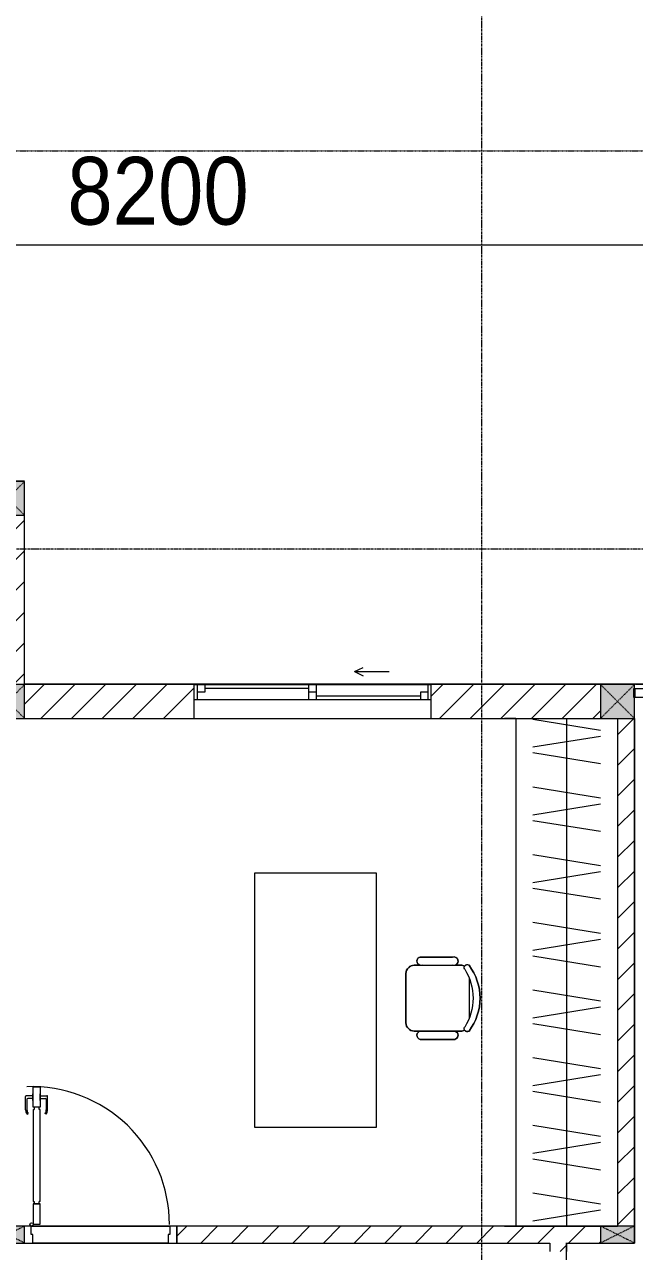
# Model space of a CAD drawing. Header units: millimetres. Extents: x 1591 to 239055, y -15958 to 83255.
# Drawn here: x 199132 to 202732, y 41187 to 48437 of the extents above; entities that cross this region are included whole.
import ezdxf

# ---------------------------------------------------------------- set-up
doc = ezdxf.new("R2010")
doc.units = ezdxf.units.MM
for name, pattern in [('Dash', [6, 3, -3]), ('Dash Dot 3_16_', [7.9375, 4.7625, -1.5875, 0, -1.5875]), ('Grid Line', [22.225, 12.7, -3.175, 3.175, -3.175])]:
    doc.linetypes.add(name, pattern=pattern)
for name, color, linetype, lineweight in [('0-1', 250, 'Continuous', 5), ('A-ANNO-DIMS', 211, 'Continuous', 9), ('A-ANNO-DIMS-160', 211, 'Continuous', 9), ('A-DETL-GENF-1', 9, 'Continuous', 9), ('A-DOOR-1', 254, 'Continuous', 9), ('A-DOOR-2', 9, 'Continuous', 9), ('A-FLOR-1', 7, 'Continuous', 9), ('A-FLOR-2', 9, 'Continuous', 9), ('A-FLOR-HRAL-1', 254, 'Continuous', 9), ('A-FLOR-HRAL-2', 9, 'Continuous', 9), ('A-GLAZ', 151, 'Continuous', 9), ('A-WALL-1', 253, 'Continuous', 18), ('A-WALL-2', 9, 'Continuous', 9), ('A-WALL-3', 113, 'Continuous', 18), ('A-WALL-PATT-1', 10, 'Continuous', 9), ('A-WALL-PATT-2', 111, 'Continuous', 9), ('G-ANNO-SYMB-1', 111, 'Dash Dot 3_16_', 18), ('I-FURN', 30, 'Continuous', 9), ('I-FURN-1', 254, 'Continuous', 9), ('M-EQPM', 50, 'Continuous', 9), ('S-COLS', 52, 'Continuous', 9), ('S-COLS-3', 254, 'Continuous', 9), ('S-COLS-4', 253, 'Continuous', 18), ('S-COLS-5', 52, 'Continuous', 18), ('S-COLS-HDLN', 52, 'Dash', 9), ('S-COLS-HDLN-1', 9, 'Dash', 9), ('S-GRID-1', 1, 'Grid Line', 9)]:
    doc.layers.add(name, color=color, linetype=linetype, lineweight=lineweight)
doc.styles.add('UTM Avo', font='UTM Avo.ttf', dxfattribs={"width": 0.9, "height": 400})
doc.dimstyles.new('1_Dim_chi_tiet_2_5', dxfattribs={"dimscale": 304.8, "dimtxt": 399.720379, "dimasz": 0.629921, "dimexe": 0.524934, "dimexo": 0.0625, "dimgap": 0.052493, "dimtad": 1, "dimdec": 0, "dimrnd": 5, "dimzin": 0, "dimdsep": 46, "dimtxsty": 'UTM Avo', "dimblk1": 'OBLIQUE', "dimblk2": 'OBLIQUE', "dimsah": 1, "dimcen": 0.09, "dimdle": 0.524934, "dimazin": 0, "dimtfac": 1, "dimtdec": 4, "dimtix": 1, "dimtmove": 0, "dimatfit": 3, "dimfxl": 1.049869, "dimfxlon": 1, "dimtvp": 1, "dimtolj": 1, "dimtzin": 0, "dimarcsym": 2})
pattern_1 = [(45, (0, 0), (-90.50967, 90.50967), [])]
pattern_2 = [(45, (95879.7, 0), (-90.50967, 90.50967), [])]

# ---------------------------------------------------------------- blocks, each defined once
blk = doc.blocks.new('NCV_TKTC_KET CAU_rvt-1-TKCS_MB TẦNG 6-8')
at = {"layer": 'A-FLOR-1'}
for p, q in [((106852.6, 41238.1), (106852.6, 44336.9)), ((106452.5, 41186.9), (106452.5, 41237))]:
    blk.add_line(p, q, dxfattribs=at)
blk = doc.blocks.new('DOOR_CW_01 CANH MO-PANEL KINH - DIW_01-900x2200-CỬA GỖ VÂN LAMINATE-V23-TKCS_MB TẦNG 6-8')
at = {"layer": 'A-DETL-GENF-1'}
for p, q in [((-397, 872), (-357, 872)), ((-397, 752), (-397, 872)), ((-357, 872), (-357, 752)), ((-442, 737), (-442, 816.5)), ((-399, 820.5), (-438, 820.5)), ((-434, 799.5), (-434, 737)), ((-399, 803.5), (-430, 803.5)), ((-399, 831.8), (-397, 831.8)), ((-399, 792.2), (-399, 831.8)), ((-397, 792.2), (-397, 831.8)), ((-357, 792.2), (-357, 831.8)), ((-355, 831.8), (-357, 831.8)), ((-355, 792.2), (-355, 831.8)), ((-355, 820.5), (-316, 820.5)), ((-355, 803.5), (-324, 803.5)), ((-320, 799.5), (-320, 737)), ((-312, 737), (-312, 816.5)), ((-397, 792.2), (-399, 792.2)), ((-357, 752), (-397, 752)), ((-397, 738), (-391, 738)), ((-397, 738), (-397, 196)), ((-363, 752), (-391, 752)), ((-391, 752), (-391, 738)), ((-363, 738), (-363, 752)), ((-357, 738), (-363, 738)), ((-357, 792.2), (-355, 792.2)), ((-357, 196), (-357, 738)), ((-433.9, 711.2), (-427.3, 715.8)), ((-320.1, 711.2), (-326.7, 715.8)), ((-397, 196), (-391, 196)), ((-357, 182), (-397, 182)), ((-397, 182), (-397, 62)), ((-391, 196), (-391, 182)), ((-391, 182), (-363, 182)), ((-357, 196), (-363, 196)), ((-363, 182), (-363, 196)), ((-357, 62), (-357, 182)), ((-397, 62), (-357, 62))]:
    blk.add_line(p, q, dxfattribs=at)
blk.add_circle((-407, 60), 10, dxfattribs=at)
for centre, radius, start, end in [((-407, 60), 814, 360, 92), ((-438, 816.5), 4, 90, 180), ((-430, 799.5), 4, 90, 180), ((-324, 799.5), 4, 360, 90), ((-316, 816.5), 4, 0, 90), ((-397, 737), 45, 180, 215), ((-397, 737), 37, 180, 215), ((-357, 737), 37, 325, 0), ((-357, 737), 45, 325, 0)]:
    blk.add_arc(centre, radius, start, end, dxfattribs=at)
at = {"layer": 'A-DOOR-2'}
for p, q in [((-410, 50), (-448.4, 50)), ((-410, 0), (-410, 50)), ((-400, 0), (-410, 0)), ((-407, 50), (-382, 50)), ((-400, -50), (-400, 0)), ((410, 0), (400, 0)), ((400, 0), (400, -50)), ((450, 50), (410, 50)), ((410, 50), (410, 0)), ((450, -50), (450, 50)), ((-448.4, -50), (-400, -50)), ((400, -50), (450, -50))]:
    blk.add_line(p, q, dxfattribs=at)
blk = doc.blocks.new('TU DO LV A - TU DO LV A-885793-TKCS_MB TẦNG 6-8')
at = {"layer": 'I-FURN'}
for p, q in [((4.3, 101), (68.9, 499)), ((169, 101), (104.4, 499)), ((202.5, 101), (267.1, 499)), ((404.3, 101), (468.9, 499)), ((569, 101), (504.4, 499)), ((602.5, 101), (667.1, 499)), ((804.3, 101), (868.9, 499)), ((969, 101), (904.4, 499)), ((1002.5, 101), (1067.1, 499)), ((1204.3, 101), (1268.9, 499)), ((1369, 101), (1304.4, 499)), ((1402.5, 101), (1467.1, 499)), ((1604.3, 101), (1668.9, 499)), ((1769, 101), (1704.4, 499)), ((1802.5, 101), (1867.1, 499)), ((2004.3, 101), (2068.9, 499)), ((2169, 101), (2104.4, 499)), ((2202.5, 101), (2267.1, 499)), ((2404.3, 101), (2468.9, 499)), ((2569, 101), (2504.4, 499)), ((2602.5, 101), (2667.1, 499)), ((2804.3, 101), (2868.9, 499)), ((2969, 101), (2904.4, 499)), ((0, 300), (3000, 300)), ((0, 0), (3000, 0))]:
    blk.add_line(p, q, dxfattribs=at)
at = {"layer": 'I-FURN-1'}
blk.add_line((0, 0), (3000, 0), dxfattribs=at)
blk = doc.blocks.new('BAN LV A - BAN LV A_dwg_ban hoc2-348006-TKCS_MB TẦNG 6-8')
at = {"layer": 'I-FURN'}
for p, q in [((145.8, 437.4), (-145.8, 437.4)), ((-194.4, 388.8), (-194.4, 113.4)), ((194.4, 113.4), (194.4, 388.8)), ((-243, 354.4), (-243, 162)), ((194.4, 351.4), (194.4, 150.8)), ((243.7, 162), (243.7, 354.4)), ((-120.5, 64.8), (120.5, 64.8))]:
    blk.add_line(p, q, dxfattribs=at)
at = {"layer": 'I-FURN', "flags": 128}
blk.add_lwpolyline([(-737.8, 610.5), (-737.8, 1330.5), (-154.9, 1330.5), (762.2, 1330.5), (762.2, 610.5)], close=True, dxfattribs=at)
at = {"layer": 'I-FURN'}
for centre, radius, start, end in [((-145.8, 388.8), 48.6, 90, 180), ((145.8, 388.8), 48.6, 360, 90), ((-218.7, 347.3), 25.3, 343.7398, 163.7398), ((219.4, 347.3), 25.3, 16.2602, 170.70537), ((-218.7, 154.9), 25.3, 163.7398, 16.2602), ((219.4, 154.9), 25.3, 189.29463, 16.2602), ((-180.2, 75.4), 17.8, 57.97259, 216.69006), ((-145.8, 113.4), 48.6, 180, 207.58444), ((0, 359.3), 318.2, 237.57575, 302.42425), ((180.2, 75.4), 17.8, 323.30994, 122.02741), ((145.8, 113.4), 48.6, 332.41556, 0), ((0, 324), 324, 233.1301, 306.8699)]:
    blk.add_arc(centre, radius, start, end, dxfattribs=at)
blk = doc.blocks.new('BAN LV A - BAN LV A_dwg-348005-TKCS_MB TẦNG 6-8')
at = {"extrusion": (0, 0, -1), "zscale": -1, "rotation": 180}
blk.add_blockref('BAN LV A - BAN LV A_dwg_ban hoc2-348006-TKCS_MB TẦNG 6-8', (-729, 1383.7), dxfattribs=at)
blk = doc.blocks.new('BAN LV A - BAN LV A-348231-TKCS_MB TẦNG 6-8')
at = {"layer": 'I-FURN-1'}
for p, q in [((534.6, 1270.3), (534.6, 1235.9)), ((923.4, 1232.9), (923.4, 1270.3)), ((486, 1221.7), (486, 1029.3)), ((972.7, 1029.3), (972.7, 1221.7)), ((534.6, 1029.3), (534.6, 994.9)), ((923.4, 994.9), (923.4, 1032.3)), ((583.2, 946.3), (874.8, 946.3)), ((1491.2, 773.2), (-8.8, 773.2)), ((-8.8, 773.2), (-8.8, 53.2)), ((1491.2, 53.2), (1491.2, 773.2)), ((-8.8, 53.2), (1491.2, 53.2))]:
    blk.add_line(p, q, dxfattribs=at)
for centre, radius, start, end in [((729, 1059.7), 324, 53.1301, 126.8699), ((548.9, 1308.3), 17.8, 143.30994, 240.59603), ((909.2, 1308.3), 17.8, 299.40397, 36.69006), ((510.3, 1228.8), 25.3, 16.2602, 196.2602), ((583.2, 1270.3), 48.6, 152.41556, 180), ((874.8, 1270.3), 48.6, 360, 27.58444), ((948.4, 1228.8), 25.3, 343.7398, 170.70537), ((510.3, 1036.4), 25.3, 196.2602, 343.7398), ((948.4, 1036.4), 25.3, 189.29463, 343.7398), ((583.2, 994.9), 48.6, 180, 270), ((874.8, 994.9), 48.6, 270, 360)]:
    blk.add_arc(centre, radius, start, end, dxfattribs=at)
blk.add_blockref('BAN LV A - BAN LV A_dwg-348005-TKCS_MB TẦNG 6-8', (0, 0))
blk = doc.blocks.new('Railing - 50 x 10mm-901205-TKCS_MB TẦNG 6-8')
at = {"layer": 'A-FLOR-HRAL-2'}
for p, q in [((25, 5), (-25, 5)), ((-25, 5), (-25, -5)), ((25, -5), (25, 5)), ((-25, -5), (25, -5))]:
    blk.add_line(p, q, dxfattribs=at)
blk = doc.blocks.new('Railing - Railing-991342-TKCS_MB TẦNG 6-8')
at = {"layer": 'A-FLOR-HRAL-2'}
for p, q in [((85063.9, 35251.3), (83948.9, 35251.3)), ((83948.9, 35201.3), (85063.9, 35201.3))]:
    blk.add_line(p, q, dxfattribs=at)
at = {"rotation": 270}
for p in [(83943.9, 35226.3), (85068.9, 35226.3)]:
    blk.add_blockref('Railing - 50 x 10mm-901205-TKCS_MB TẦNG 6-8', p, dxfattribs=at)
blk = doc.blocks.new('G1_SOF - BO TRU - 100x200-745959-TKCS_MB TẦNG 6-8')
at = {"layer": 'S-COLS'}
blk.add_hatch(color=256, dxfattribs=at).paths.add_polyline_path([(-50, 100), (-50, -100), (50, -100), (50, 100)])
at = {"layer": 'S-COLS-4'}
for p, q in [((50, 100), (-50, 100)), ((-50, 100), (-50, -100)), ((50, -100), (50, 100)), ((-50, -100), (50, -100))]:
    blk.add_line(p, q, dxfattribs=at)
at = {"layer": 'S-COLS-HDLN-1'}
for p, q in [((50, 100), (-50, -100)), ((-50, 100), (50, -100))]:
    blk.add_line(p, q, dxfattribs=at)
blk = doc.blocks.new('NCV_TKTC_TANG 6 - 8_rvt-2-TKCS_MB TẦNG 6-8')
at = {"layer": 'A-WALL-PATT-1'}
h = blk.add_hatch(dxfattribs=at)
h.set_pattern_fill('FP_1', color=256, style=0, pattern_type=2)
h.set_pattern_definition(pattern_1)
h.paths.add_polyline_path([(106752.4, 41336.9), (106852.4, 41336.9), (106852.4, 44336.9), (106752.4, 44336.9), (106752.4, 42667.4)])
h = blk.add_hatch(dxfattribs=at)
h.set_pattern_fill('FP_1', color=256, style=0, pattern_type=2)
h.set_pattern_definition(pattern_1)
h.paths.add_polyline_path([(106452.4, 41236.9), (106652.4, 41236.9), (106652.4, 41336.9), (104150.8, 41336.9), (104150.8, 41236.9), (106352.4, 41236.9)])
h = blk.add_hatch(dxfattribs=at)
h.set_pattern_fill('FP_1', color=256, style=0, pattern_type=2)
h.set_pattern_definition(pattern_1)
h.paths.add_polyline_path([(106352.4, 40236.9), (106452.4, 40236.9), (106452.4, 40286.9), (106352.4, 40286.9)])
h.paths.add_polyline_path([(106352.4, 41186.9), (106452.4, 41186.9), (106452.4, 41236.9), (106352.4, 41236.9)])
at = {"layer": 'A-FLOR-2'}
for p, q in [((106152.4, 44336.9), (106086.5, 44336.9)), ((106852.6, 44336.9), (106852.6, 41236.9)), ((103290.8, 41336.9), (104110.8, 41336.9)), ((104110.8, 41336.9), (103290.8, 41336.9)), ((106086.5, 41336.9), (106152.4, 41336.9)), ((106152.4, 41336.9), (106652.4, 41336.9)), ((106652.4, 41336.9), (106752.4, 41336.9)), ((104100.8, 41236.9), (103300.8, 41236.9)), ((103300.8, 41236.9), (104100.8, 41236.9)), ((106452.6, 41236.9), (106452.6, 41186.9)), ((106452.6, 40286.9), (106452.6, 41186.9))]:
    blk.add_line(p, q, dxfattribs=at)
at = {"layer": 'A-WALL-1'}
for p, q in [((106752.4, 44336.9), (106752.4, 41336.9)), ((106852.4, 41336.9), (106852.4, 44336.9)), ((106652.4, 41336.9), (104150.8, 41336.9)), ((104150.8, 41336.9), (104150.8, 41236.9)), ((104150.8, 41236.9), (106352.4, 41236.9)), ((106352.4, 41236.9), (106352.4, 41186.9)), ((106452.4, 41236.9), (106652.4, 41236.9)), ((106452.4, 41186.9), (106452.4, 41236.9))]:
    blk.add_line(p, q, dxfattribs=at)
at = {"layer": 'A-WALL-2'}
for p, q in [((103290.8, 41336.9), (104110.8, 41336.9)), ((104100.8, 41236.9), (103300.8, 41236.9))]:
    blk.add_line(p, q, dxfattribs=at)
at = {"layer": 'A-DOOR-1'}
blk.add_blockref('DOOR_CW_01 CANH MO-PANEL KINH - DIW_01-900x2200-CỬA GỖ VÂN LAMINATE-V23-TKCS_MB TẦNG 6-8', (103700.8, 41286.9), dxfattribs=at)
at = {"layer": 'A-FLOR-HRAL-1'}
blk.add_blockref('Railing - Railing-991342-TKCS_MB TẦNG 6-8', (22908.5, 9260.7), dxfattribs=at)
at = {"layer": 'I-FURN-1'}
for name, p, rotation in [('TU DO LV A - TU DO LV A-885793-TKCS_MB TẦNG 6-8', (106152.4, 44336.9), 269.9999999999997), ('BAN LV A - BAN LV A-348231-TKCS_MB TẦNG 6-8', (104557.6, 43412.7), 269.9999999999995)]:
    blk.add_blockref(name, p, dxfattribs=dict(at, rotation=rotation))
at = {"layer": 'S-COLS-3', "rotation": 269.9999999999993}
for p in [(103152.4, 41286.9), (106752.4, 41286.9)]:
    blk.add_blockref('G1_SOF - BO TRU - 100x200-745959-TKCS_MB TẦNG 6-8', p, dxfattribs=at)
blk = doc.blocks.new('G1_SOF - BO TRU - 200x200-V9-TKCS_MB TẦNG 6-8')
at = {"layer": 'S-COLS'}
blk.add_hatch(color=256, dxfattribs=at).paths.add_polyline_path([(-100, -100), (100, -100), (100, 100), (-100, 100), (-100, 75.4), (-95, 75.4), (-95, 25.4), (-100, 25.4)])
at = {"layer": 'S-COLS-5'}
for p, q in [((100, 100), (-100, 100)), ((-100, 100), (-100, 75.4)), ((100, -100), (100, 100)), ((-100, 25.4), (-100, -100)), ((-100, -100), (100, -100))]:
    blk.add_line(p, q, dxfattribs=at)
at = {"layer": 'S-COLS-HDLN'}
for p, q in [((100, 100), (-100, -100)), ((-100, 100), (100, -100))]:
    blk.add_line(p, q, dxfattribs=at)
blk = doc.blocks.new('G1_SOF - BO TRU - 200x200-V11-TKCS_MB TẦNG 6-8')
at = {"layer": 'S-COLS'}
blk.add_hatch(color=256, dxfattribs=at).paths.add_polyline_path([(94.9, -100), (100, -100), (100, 25.1), (94.9, 25.1), (94.9, 75.1), (100, 75.1), (100, 100), (-100, 100), (-100, -100)])
at = {"layer": 'S-COLS-5'}
for p, q in [((100, 100), (-100, 100)), ((-100, 100), (-100, -100)), ((100, 75.1), (100, 100)), ((100, -100), (100, 25.1)), ((-100, -100), (100, -100))]:
    blk.add_line(p, q, dxfattribs=at)
at = {"layer": 'S-COLS-HDLN'}
for p, q in [((100, 100), (-100, -100)), ((-100, 100), (100, -100))]:
    blk.add_line(p, q, dxfattribs=at)
blk = doc.blocks.new('G1_SOF - BO TRU - 200x200-3056268-TKCS_MB TẦNG 6-8')
at = {"layer": 'S-COLS'}
blk.add_hatch(color=256, dxfattribs=at).paths.add_polyline_path([(100, -100), (100, 100), (-100, 100), (-100, -100)])
at = {"layer": 'S-COLS-5'}
for p, q in [((100, 100), (-100, 100)), ((-100, 100), (-100, -100)), ((100, -100), (100, 100)), ((-100, -100), (100, -100))]:
    blk.add_line(p, q, dxfattribs=at)
at = {"layer": 'S-COLS-HDLN'}
for p, q in [((100, 100), (-100, -100)), ((-100, 100), (100, -100))]:
    blk.add_line(p, q, dxfattribs=at)
blk = doc.blocks.new('TKTC_XREF_251221_MB TANG 2-7 - TKTC_XREF_251221_MB TANG 2-7-2039446-TKCS_MB TẦNG 6-8')
at = {"layer": 'M-EQPM'}
for p, q in [((69600, 28502.1), (66126.6, 28502.1)), ((74325, 27302.1), (69600, 27302.1))]:
    blk.add_line(p, q, dxfattribs=at)
blk = doc.blocks.new('1_FAMILY RVT - W01-WxH 1400x1400xmm-389822-TKCS_MB TẦNG 6-8')
at = {"layer": 'A-GLAZ'}
for p, q in [((248.4, 172.39), (299.2, 197.79)), ((248.4, 172.39), (299.2, 146.99)), ((248.4, 172.39), (451.6, 172.39)), ((-700, 96.19), (-700, -103.81)), ((700, 96.19), (-700, 96.19)), ((-700, 96.19), (-636.5, 96.19)), ((-680.95, 96.19), (-680.95, 7.29)), ((-636.5, 96.19), (-22.225, 96.19)), ((-636.5, 96.19), (-636.5, 51.74)), ((-636.5, 73.965), (-22.225, 73.965)), ((-22.225, 7.29), (-22.225, 96.19)), ((-22.225, 96.19), (22.225, 96.19)), ((22.225, 96.19), (680.95, 96.19)), ((22.225, 96.19), (22.225, 7.29)), ((680.95, 96.19), (700, 96.19)), ((680.95, 96.19), (680.95, 7.29)), ((700, -103.81), (700, 96.19)), ((-700, 7.29), (-680.95, 7.29)), ((-636.5, 51.74), (-680.95, 51.74)), ((-680.95, 7.29), (-22.225, 7.29)), ((22.225, 51.74), (-22.225, 51.74)), ((-22.225, 7.29), (22.225, 7.29)), ((22.225, 29.515), (636.5, 29.515)), ((22.225, 7.29), (636.5, 7.29)), ((636.5, 51.74), (636.5, 7.29)), ((680.95, 51.74), (636.5, 51.74)), ((636.5, 7.29), (700, 7.29)), ((-700, -103.81), (700, -103.81))]:
    blk.add_line(p, q, dxfattribs=at)
blk = doc.blocks.new('DIMBLOCK48-TKCS_MB TẦNG 6-8')
at = {"layer": 'A-ANNO-DIMS-160'}
for p, q in [((195832.3, 47454.9), (195832.3, 46974.9)), ((195832.3, 47134.9), (195832.3, 47454.9)), ((204032.3, 47454.9), (204032.3, 46974.9)), ((204032.3, 47134.9), (204032.3, 47454.9)), ((195832.3, 47134.9), (204032.3, 47134.9))]:
    blk.add_line(p, q, dxfattribs=at)
at = {"layer": 'A-ANNO-DIMS-160', "lineweight": 25}
for p, q in [((195832.3, 47134.9), (195928.3, 47230.9)), ((204032.3, 47134.9), (204128.3, 47230.9)), ((195832.3, 47134.9), (195736.3, 47038.9)), ((204032.3, 47134.9), (203936.3, 47038.9))]:
    blk.add_line(p, q, dxfattribs=at)
at = {"layer": 'A-ANNO-DIMS-160', "color": 0, "insert": (199384.5, 47654.6), "char_height": 400, "width": 1314.636, "attachment_point": 1, "line_spacing_factor": 1.110334, "style": 'UTM Avo'}
blk.add_mtext('8200', dxfattribs=at)
blk = doc.blocks.new('_Oblique')
at = {"color": 0, "linetype": 'ByBlock', "lineweight": -2}
blk.add_line((-0.5, -0.5), (0.5, 0.5), dxfattribs=at)

msp = doc.modelspace()

# ---------------------------------------------------------------- hatches: boundary and pattern name
at = {"layer": 'A-WALL-PATT-2'}
h = msp.add_hatch(dxfattribs=at)
h.set_pattern_fill('FP_1', color=256, style=0, pattern_type=2)
h.set_pattern_definition(pattern_2)
h.paths.add_polyline_path([(198932.3, 44536.9), (199132.3, 44536.9), (199132.3, 45536.9), (198932.3, 45536.9), (198932.3, 44783.8)])
h.paths.add_polyline_path([(198932.3, 45712.4), (198932.3, 45712.4), (198932.3, 45736.9), (198932.3, 45737.4)])
h = msp.add_hatch(dxfattribs=at)
h.set_pattern_fill('FP_1', color=256, style=0, pattern_type=2)
h.set_pattern_definition(pattern_2)
h.paths.add_polyline_path([(202532.3, 44336.9), (202532.3, 44536.9), (201532.3, 44536.9), (201532.3, 44336.9), (201966.2, 44336.9)])
h.paths.add_polyline_path([(200132.3, 44336.9), (200132.3, 44536.9), (199132.3, 44536.9), (199132.3, 44336.9)])

# ---------------------------------------------------------------- linework, layer by layer
at = {"layer": 'A-WALL-3'}
for p, q in [((199132.3, 45737.4), (198932.3, 45737.4)), ((199132.3, 44536.9), (199132.3, 45536.9)), ((200132.3, 44536.9), (199132.3, 44536.9)), ((202532.3, 44536.9), (201532.3, 44536.9)), ((199132.3, 44336.9), (200132.3, 44336.9)), ((201532.3, 44336.9), (202532.3, 44336.9))]:
    msp.add_line(p, q, dxfattribs=at)
at = {"layer": 'G-ANNO-SYMB-1'}
msp.add_line((124639, 47691.5), (229692.1, 47691.5), dxfattribs=at)
at = {"layer": 'S-GRID-1'}
for p, q in [((201832.3, 19149.4), (201832.3, 77012.5)), ((221768.6, 45336.9), (132338.5, 45336.9)), ((223800.6, 44536.9), (130306.5, 44536.9))]:
    msp.add_line(p, q, dxfattribs=at)

# ---------------------------------------------------------------- block references
at = {"layer": '0-1'}
for name in ['NCV_TKTC_KET CAU_rvt-1-TKCS_MB TẦNG 6-8', 'NCV_TKTC_TANG 6 - 8_rvt-2-TKCS_MB TẦNG 6-8']:
    msp.add_blockref(name, (95879.7, 0), dxfattribs=at)
at = {"layer": 'A-GLAZ'}
msp.add_blockref('1_FAMILY RVT - W01-WxH 1400x1400xmm-389822-TKCS_MB TẦNG 6-8', (200832.3, 44440.7), dxfattribs=at)
at = {"layer": 'M-EQPM'}
msp.add_blockref('TKTC_XREF_251221_MB TANG 2-7 - TKTC_XREF_251221_MB TANG 2-7-2039446-TKCS_MB TẦNG 6-8', (129532.3, 17236.9), dxfattribs=at)
at = {"layer": 'S-COLS'}
for name, p in [('G1_SOF - BO TRU - 200x200-V9-TKCS_MB TẦNG 6-8', (199032.3, 45636.9)), ('G1_SOF - BO TRU - 200x200-3056268-TKCS_MB TẦNG 6-8', (199032.3, 44436.9)), ('G1_SOF - BO TRU - 200x200-V11-TKCS_MB TẦNG 6-8', (202632.3, 44436.9))]:
    msp.add_blockref(name, p, dxfattribs=at)

# ---------------------------------------------------------------- dimensions: what is measured, and where the dimension line sits
at = {"layer": 'A-ANNO-DIMS'}
dim = msp.add_linear_dim(base=(204032.3, 47134.9), p1=(195832.3, 47454.9), p2=(204032.3, 47454.9), dimstyle='1_Dim_chi_tiet_2_5', override={"dimpost": '<>', "dimfxl": 8200}, dxfattribs=at)
dim.commit()
dim.dimension.update_dxf_attribs({"geometry": 'DIMBLOCK48-TKCS_MB TẦNG 6-8', "text_midpoint": (199932.3, 47357.9)})

doc.saveas('drawing.dxf')
